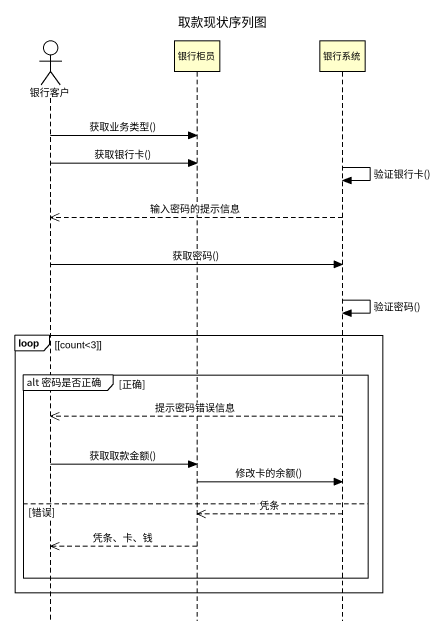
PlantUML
@startuml
title 取款现状序列图
hide footbox
actor 银行客户
participant 银行柜员
participant 银行系统

银行客户 -> 银行柜员 : 获取业务类型()
银行客户 -> 银行柜员 : 获取银行卡()
银行系统 -> 银行系统 : 验证银行卡()
银行系统 -->> 银行客户 : 输入密码的提示信息
银行客户 -> 银行系统 : 获取密码()
银行系统 -> 银行系统 : 验证密码()
loop [count<3]
  group alt 密码是否正确 [正确]
    银行系统 -->> 银行客户 : 提示密码错误信息
    银行客户 -> 银行柜员 : 获取取款金额()
    银行柜员 -> 银行系统 : 修改卡的余额()
  else 错误
    银行系统 -->> 银行柜员 : 凭条
    银行柜员 -->> 银行客户 : 凭条、卡、钱
  end
end
@enduml
